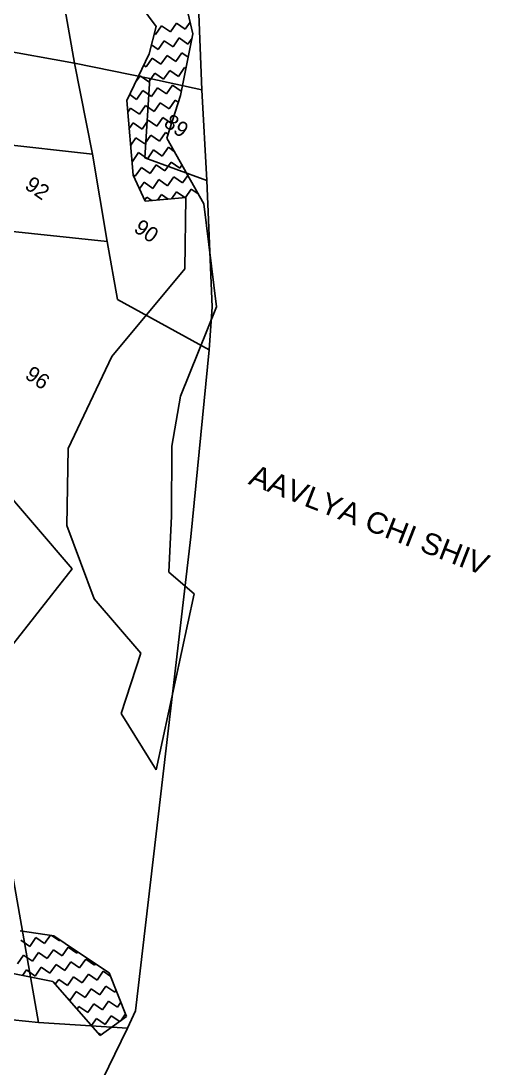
# Model space of a CAD drawing. Header units: metres. Extents: x 282167 to 284586, y 2020907 to 2023042.
# Drawn here: x 284310 to 284586, y 2021604 to 2022219 of the extents above; entities that cross this region are included whole.
import ezdxf
from ezdxf.enums import TextEntityAlignment as Align

# ---------------------------------------------------------------- set-up
doc = ezdxf.new("R2010")
doc.units = ezdxf.units.M
doc.header["$MEASUREMENT"] = 0
for name, color, linetype in [('POLY_HATCH', 12, 'Continuous'), ('POLY_PARCEL', 6, 'Continuous'), ('TEXT_MAPOUT', 7, 'Continuous'), ('TEXT_PARCEL', 7, 'Continuous'), ('V_BOUND_LINE', 7, 'Continuous')]:
    doc.layers.add(name, color=color, linetype=linetype)
doc.styles.get("Standard").update_dxf_attribs({"font": 'arial.ttf'})
doc.styles.add('TEXT_MAP', font='', dxfattribs={"height": 2.5})
doc.styles.get('TEXT_MAP').set_extended_font_data('Kruti Dev 050')

msp = doc.modelspace()

# ---------------------------------------------------------------- linework, layer by layer
at = {"layer": 'POLY_HATCH'}
for p, q in [((284389.45, 2022216.02), (284354.33, 2022263.88)), ((284401.63, 2022252.28), (284411.11, 2022211.6)), ((284385.41, 2022199.99), (284389.45, 2022216.02)), ((284411.11, 2022211.6), (284403.76, 2022175.51)), ((284372.31, 2022172.59), (284385.41, 2022199.99)), ((284376.1, 2022128.79), (284372.31, 2022172.59)), ((284403.76, 2022175.51), (284395.8, 2022150.43)), ((284395.8, 2022150.43), (284417.4, 2022111.94)), ((284383.07, 2022113.37), (284376.1, 2022128.79)), ((284406.99, 2022115.62), (284383.07, 2022113.37)), ((284406.26, 2022073.78), (284406.99, 2022115.62)), ((284417.4, 2022111.94), (284424.92, 2022051.44)), ((284363.48, 2022022.24), (284406.26, 2022073.78)), ((284424.92, 2022051.44), (284403.86, 2021998.96)), ((284337.84, 2021968.24), (284363.48, 2022022.24)), ((284403.86, 2021998.96), (284398.78, 2021969.54)), ((284398.78, 2021969.54), (284398.59, 2021928.5)), ((284337.04, 2021922.91), (284337.84, 2021968.24)), ((284398.59, 2021928.5), (284396.94, 2021895.52)), ((284353.19, 2021879.95), (284337.04, 2021922.91)), ((284396.94, 2021895.52), (284411.74, 2021882.91)), ((284380.53, 2021848.06), (284353.19, 2021879.95)), ((284411.74, 2021882.91), (284389.52, 2021779.48)), ((284368.9, 2021812.59), (284380.53, 2021848.06)), ((284389.52, 2021779.48), (284368.9, 2021812.59)), ((284329.48, 2021682.06), (284309.63, 2021684.91)), ((284342.65, 2021672.94), (284329.48, 2021682.06)), ((284361.97, 2021660.33), (284342.65, 2021672.94)), ((284303.51, 2021660.33), (284328.83, 2021655.24)), ((284372.18, 2021634.56), (284361.97, 2021660.33)), ((284328.83, 2021655.24), (284356.7, 2021623.47)), ((284356.7, 2021623.47), (284372.18, 2021634.56))]:
    msp.add_line(p, q, dxfattribs=at)
at = {"layer": 'POLY_HATCH', "linetype": 'Continuous'}
for p, q in [((284389.16, 2022211.24), (284392.72, 2022216.39)), ((284392.72, 2022216.39), (284397.87, 2022212.82)), ((284397.87, 2022212.82), (284401.44, 2022217.97)), ((284401.44, 2022217.97), (284406.58, 2022214.4)), ((284406.58, 2022214.4), (284409.48, 2022218.58)), ((284388.38, 2022211.78), (284389.16, 2022211.24)), ((284399.45, 2022204.11), (284403.02, 2022209.26)), ((284403.02, 2022209.26), (284408.16, 2022205.69)), ((284408.16, 2022205.69), (284410.63, 2022209.24)), ((284386.74, 2022205.3), (284390.74, 2022202.53)), ((284390.74, 2022202.53), (284394.3, 2022207.67)), ((284394.3, 2022207.67), (284399.45, 2022204.11)), ((284383.6, 2022192.23), (284387.17, 2022197.38)), ((284387.17, 2022197.38), (284392.32, 2022193.81)), ((284392.32, 2022193.81), (284395.88, 2022198.96)), ((284395.88, 2022198.96), (284401.03, 2022195.39)), ((284401.03, 2022195.39), (284404.6, 2022200.54)), ((284404.6, 2022200.54), (284408.33, 2022197.96)), ((284382.17, 2022193.23), (284383.6, 2022192.23)), ((284402.61, 2022186.68), (284406.18, 2022191.83)), ((284406.18, 2022191.83), (284406.97, 2022191.28)), ((284377.45, 2022183.35), (284380.04, 2022187.09)), ((284380.04, 2022187.09), (284385.19, 2022183.52)), ((284385.19, 2022183.52), (284388.75, 2022188.67)), ((284388.75, 2022188.67), (284393.9, 2022185.1)), ((284393.9, 2022185.1), (284397.47, 2022190.25)), ((284397.47, 2022190.25), (284402.61, 2022186.68)), ((284378.05, 2022173.23), (284381.62, 2022178.37)), ((284381.62, 2022178.37), (284386.77, 2022174.81)), ((284386.77, 2022174.81), (284390.33, 2022179.95)), ((284390.33, 2022179.95), (284395.48, 2022176.39)), ((284395.48, 2022176.39), (284399.05, 2022181.53)), ((284399.05, 2022181.53), (284404.19, 2022177.97)), ((284404.19, 2022177.97), (284404.29, 2022178.1)), ((284373.97, 2022176.06), (284378.05, 2022173.23)), ((284397.06, 2022167.67), (284400.63, 2022172.82)), ((284400.63, 2022172.82), (284402.5, 2022171.53)), ((284372.9, 2022165.79), (284374.49, 2022168.08)), ((284374.49, 2022168.08), (284379.63, 2022164.51)), ((284379.63, 2022164.51), (284383.2, 2022169.66)), ((284383.2, 2022169.66), (284388.35, 2022166.09)), ((284388.35, 2022166.09), (284391.91, 2022171.24)), ((284391.91, 2022171.24), (284397.06, 2022167.67)), ((284381.21, 2022155.8), (284384.78, 2022160.95)), ((284384.78, 2022160.95), (284389.93, 2022157.38)), ((284389.93, 2022157.38), (284393.49, 2022162.53)), ((284393.49, 2022162.53), (284398.53, 2022159.04)), ((284373.74, 2022156.01), (284376.07, 2022159.37)), ((284376.07, 2022159.37), (284381.21, 2022155.8)), ((284391.51, 2022148.67), (284395.08, 2022153.81)), ((284395.08, 2022153.81), (284396.55, 2022152.79)), ((284374.59, 2022146.24), (284377.65, 2022150.65)), ((284377.65, 2022150.65), (284382.8, 2022147.09)), ((284382.8, 2022147.09), (284386.36, 2022152.23)), ((284386.36, 2022152.23), (284391.51, 2022148.67)), ((284375.66, 2022136.79), (284379.23, 2022141.94)), ((284379.23, 2022141.94), (284384.38, 2022138.37)), ((284384.38, 2022138.37), (284387.94, 2022143.52)), ((284387.94, 2022143.52), (284393.09, 2022139.95)), ((284393.09, 2022139.95), (284396.66, 2022145.1)), ((284396.66, 2022145.1), (284400.15, 2022142.68)), ((284375.39, 2022136.98), (284375.66, 2022136.79)), ((284394.67, 2022131.24), (284398.24, 2022136.39)), ((284398.24, 2022136.39), (284403.38, 2022132.82)), ((284377.24, 2022128.08), (284380.81, 2022133.23)), ((284380.81, 2022133.23), (284385.96, 2022129.66)), ((284385.96, 2022129.66), (284389.52, 2022134.81)), ((284389.52, 2022134.81), (284394.67, 2022131.24)), ((284403.38, 2022132.82), (284404.65, 2022134.65)), ((284376.09, 2022128.88), (284377.24, 2022128.08)), ((284379.75, 2022120.71), (284382.39, 2022124.51)), ((284382.39, 2022124.51), (284387.54, 2022120.95)), ((284387.54, 2022120.95), (284391.1, 2022126.09)), ((284391.1, 2022126.09), (284396.25, 2022122.53)), ((284396.25, 2022122.53), (284399.82, 2022127.67)), ((284399.82, 2022127.67), (284404.96, 2022124.11)), ((284404.96, 2022124.11), (284408.06, 2022128.58)), ((284390.38, 2022114.06), (284392.68, 2022117.38)), ((284392.68, 2022117.38), (284396.63, 2022114.65)), ((284398.53, 2022114.82), (284401.4, 2022118.96)), ((284401.4, 2022118.96), (284406.31, 2022115.56)), ((284406.68, 2022115.59), (284410.11, 2022120.54)), ((284410.11, 2022120.54), (284414.14, 2022117.75)), ((284382.76, 2022114.05), (284383.97, 2022115.8)), ((284383.97, 2022115.8), (284386.95, 2022113.74)), ((284315.29, 2021675.83), (284318.85, 2021680.98)), ((284318.85, 2021680.98), (284324, 2021677.41)), ((284324, 2021677.41), (284327.42, 2021682.35)), ((284327.98, 2021682.27), (284332.71, 2021678.99)), ((284310.14, 2021679.4), (284315.29, 2021675.83)), ((284332.71, 2021678.99), (284333.1, 2021679.55)), ((284334.29, 2021670.28), (284337.86, 2021675.43)), ((284337.86, 2021675.43), (284343.01, 2021671.86)), ((284308.15, 2021665.54), (284311.72, 2021670.68)), ((284311.72, 2021670.68), (284316.87, 2021667.12)), ((284316.87, 2021667.12), (284320.43, 2021672.26)), ((284320.43, 2021672.26), (284325.58, 2021668.7)), ((284325.58, 2021668.7), (284329.15, 2021673.85)), ((284329.15, 2021673.85), (284334.29, 2021670.28)), ((284343.01, 2021671.86), (284343.41, 2021672.44)), ((284344.59, 2021663.15), (284348.15, 2021668.29)), ((284348.15, 2021668.29), (284353.3, 2021664.73)), ((284311.11, 2021658.8), (284313.3, 2021661.97)), ((284313.3, 2021661.97), (284318.45, 2021658.4)), ((284318.45, 2021658.4), (284322.01, 2021663.55)), ((284322.01, 2021663.55), (284327.16, 2021659.99)), ((284327.16, 2021659.99), (284330.73, 2021665.13)), ((284330.73, 2021665.13), (284335.88, 2021661.57)), ((284335.88, 2021661.57), (284339.44, 2021666.71)), ((284339.44, 2021666.71), (284344.59, 2021663.15)), ((284353.3, 2021664.73), (284353.9, 2021665.59)), ((284330.32, 2021653.55), (284332.31, 2021656.42)), ((284332.31, 2021656.42), (284337.46, 2021652.85)), ((284337.46, 2021652.85), (284341.02, 2021658)), ((284341.02, 2021658), (284346.17, 2021654.43)), ((284346.17, 2021654.43), (284349.74, 2021659.58)), ((284349.74, 2021659.58), (284354.88, 2021656.01)), ((284354.88, 2021656.01), (284358.45, 2021661.16)), ((284358.45, 2021661.16), (284362.85, 2021658.11)), ((284339.04, 2021644.14), (284342.6, 2021649.29)), ((284342.6, 2021649.29), (284347.75, 2021645.72)), ((284347.75, 2021645.72), (284351.32, 2021650.87)), ((284351.32, 2021650.87), (284356.46, 2021647.3)), ((284356.46, 2021647.3), (284360.03, 2021652.45)), ((284360.03, 2021652.45), (284365.18, 2021648.88)), ((284365.18, 2021648.88), (284366.02, 2021650.1)), ((284337.85, 2021644.96), (284339.04, 2021644.14)), ((284358.04, 2021638.59), (284361.61, 2021643.73)), ((284361.61, 2021643.73), (284366.76, 2021640.17)), ((284366.76, 2021640.17), (284368.79, 2021643.1)), ((284343.09, 2021638.99), (284344.18, 2021640.57)), ((284344.18, 2021640.57), (284349.33, 2021637.01)), ((284349.33, 2021637.01), (284352.9, 2021642.15)), ((284352.9, 2021642.15), (284358.04, 2021638.59)), ((284351.6, 2021629.29), (284354.48, 2021633.44)), ((284354.48, 2021633.44), (284359.62, 2021629.87)), ((284359.62, 2021629.87), (284363.19, 2021635.02)), ((284363.19, 2021635.02), (284368.09, 2021631.63)), ((284368.82, 2021632.15), (284371.56, 2021636.11)), ((284355.86, 2021624.43), (284356.06, 2021624.73)), ((284356.06, 2021624.73), (284357.28, 2021623.88))]:
    msp.add_line(p, q, dxfattribs=at)
at = {"layer": 'POLY_PARCEL'}
for p, q in [((284319.39, 2022319.41), (284341.65, 2022194.44)), ((284241.19, 2022212.61), (284341.65, 2022194.44)), ((284341.65, 2022194.44), (284385.77, 2022185.54)), ((284341.65, 2022194.44), (284352.06, 2022140.98)), ((284385.77, 2022185.54), (284382.82, 2022138.84)), ((284385.77, 2022185.54), (284416.29, 2022178.9)), ((284267.36, 2022150.39), (284352.06, 2022140.98)), ((284352.06, 2022140.98), (284360.67, 2022089.82)), ((284382.82, 2022138.84), (284419.31, 2022125.53)), ((284293.32, 2022096.81), (284360.67, 2022089.82)), ((284360.67, 2022089.82), (284366.87, 2022055.72)), ((284366.87, 2022055.72), (284420.64, 2022026.18)), ((284286.7, 2021959.8), (284340.3, 2021897.51)), ((284340.3, 2021897.51), (284286.97, 2021829.85)), ((284289.39, 2021807.48), (284320.52, 2021631.19)), ((284320.52, 2021631.19), (284297.26, 2021633.38)), ((284320.52, 2021631.19), (284372.62, 2021627.74))]:
    msp.add_line(p, q, dxfattribs=at)
at = {"layer": 'V_BOUND_LINE'}
for p, q in [((284414.19, 2022234.24), (284416.29, 2022178.9)), ((284416.29, 2022178.9), (284419.31, 2022125.53)), ((284419.31, 2022125.53), (284422.47, 2022051.41)), ((284422.47, 2022051.41), (284420.64, 2022026.18)), ((284420.64, 2022026.18), (284409.92, 2021916.41)), ((284409.92, 2021916.41), (284377.45, 2021637.86)), ((284377.45, 2021637.86), (284372.62, 2021627.74)), ((284372.62, 2021627.74), (284238.51, 2021351.91))]:
    msp.add_line(p, q, dxfattribs=at)

# ---------------------------------------------------------------- texts
at = {"layer": 'TEXT_MAPOUT'}
msp.add_text('AAVLYA CHI SHIV', height=12.5237, rotation=338.66761, dxfattribs=at).set_placement((284443.05, 2021947.53))
at = {"layer": 'TEXT_PARCEL', "style": 'TEXT_MAP'}
for s, p in [('89', (284401.44, 2022157.76)), ('92', (284319.84, 2022121.14)), ('90', (284383.84, 2022095.93)), ('96', (284319.96, 2022009.8))]:
    msp.add_text(s, height=9.017, rotation=325.28264, dxfattribs=at).set_placement(p, align=Align.MIDDLE)

doc.saveas('drawing.dxf')
